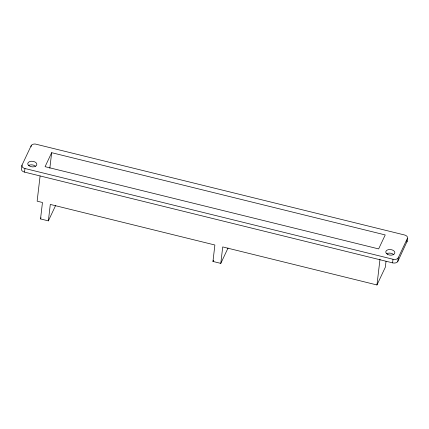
<?xml version="1.0" encoding="UTF-8"?>
<svg xmlns="http://www.w3.org/2000/svg" width="429" height="429" viewBox="0 0 429 429"><rect width="100%" height="100%" fill="white"/><g stroke="black" fill="none" stroke-linecap="round" stroke-linejoin="round"><path stroke-width="0.64" d="M406.971 241.988L407.55 237.725A4.252 2.601 6.7 0 0 404.461 234.958L35.323 144.037A4.252 2.601 6.7 0 0 31.194 145.64L22.029 165.079L21.45 169.337A4.252 2.601 6.7 0 0 24.539 172.109L392.583 262.854A4.252 2.601 6.7 0 0 397.806 261.427L407.126 241.323A4.252 2.601 6.7 0 0 406.998 240.637M24.539 172.109L24.962 168.511A4.252 2.601 6.7 0 1 21.874 165.739L22.029 165.079M31.054 146.841L31.194 145.64M40.09 176.003L37.135 201.174L42.466 202.488L40.53 218.94L48.37 220.871L55.609 205.512M49.839 168.248L51.668 152.686L385.231 234.931L378.641 248.911L45.077 166.672L51.668 152.686M48.37 220.871L50.3 204.424L214.886 245.002L212.956 261.449L220.796 263.385L228.035 248.026M220.796 263.385L222.726 246.932L376.968 284.963L385.322 267.246L386.025 261.282M376.968 284.963L380.003 259.127M392.583 262.854L393.007 259.255A4.252 2.601 6.7 0 0 398.225 257.829L407.394 238.39M397.806 261.427L398.225 257.829M40.53 218.94L41.087 217.755M212.956 261.449L213.513 260.269M24.962 168.511L393.007 259.255M386.717 253.684A4.58 2.799 6.7 0 1 393.522 254.488M28.636 165.449A4.58 2.799 6.7 0 1 35.451 166.173M387.762 254.472A4.58 2.799 6.7 0 0 394.868 252.869A4.58 2.799 6.7 0 0 388.336 249.657A4.58 2.799 6.7 0 0 387.762 254.472M28.979 165.744A4.58 2.799 6.7 0 0 36.669 165.197A4.58 2.799 6.7 0 0 31.269 161.25A4.58 2.799 6.7 0 0 28.979 165.744"/></g></svg>
